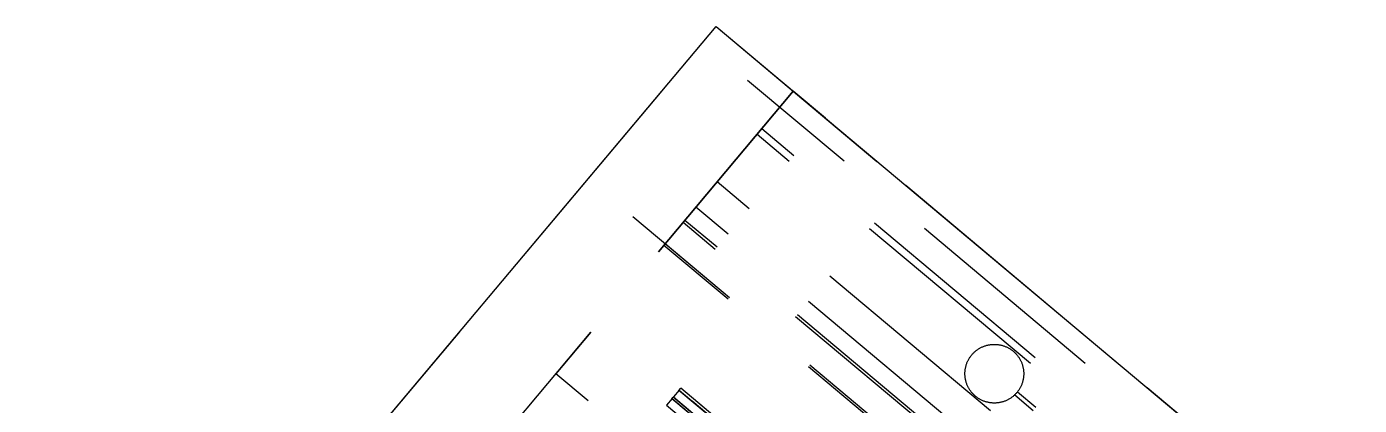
# Model space of a CAD drawing. Header units: millimetres. Extents: x 834140250 to 834644390, y 817877047 to 817987022.
# Drawn here: x 834540130 to 834541717, y 817955091 to 817955543 of the extents above; entities that cross this region are included whole.
import ezdxf

# ---------------------------------------------------------------- set-up
doc = ezdxf.new("R2010")
doc.units = ezdxf.units.MM
doc.header["$LTSCALE"] = 1000
doc.header["$MEASUREMENT"] = 0
doc.linetypes.add('3B52X-MAGP-P-L000_XB$0$HIDDEN', pattern=[0.375, 0.25, -0.125])
doc.layers.add('3B52X-MAGP-P-L000_XB$0$VPA500_Equipment', color=9, linetype='Continuous')
doc.layers.add('3B52X-MAGP-P-L000_XB$0$VPA500_Plinth', color=7, linetype='Continuous')

# ---------------------------------------------------------------- blocks, each defined once
blk = doc.blocks.new('GFA_GF')
at = {"layer": '3B52X-MAGP-P-L000_XB$0$VPA500_Equipment', "color": 253, "linetype": '3B52X-MAGP-P-L000_XB$0$HIDDEN'}
for p, q in [((-5793.5, 25829.4), (-6482.9, 26407.9)), ((-8035.5, 24479.8), (-6428.5, 26394.9)), ((-6428.5, 26394.9), (-6711.3, 26057.9)), ((-5815.7, 25880.7), (-6428.5, 26394.9)), ((-5853.2, 25836), (-6466, 26350.3)), ((-5858.9, 25829.2), (-6471.7, 26343.4)), ((-5906.4, 25772.6), (-6519.2, 26286.8)), ((-5931.6, 25742.6), (-6544.4, 26256.8)), ((-5930, 25666.6), (-6619.5, 26245.1)), ((-5946.9, 25724.3), (-6559.8, 26238.5)), ((-5944.8, 25726.8), (-6557.7, 26241)), ((-5931.7, 25664.7), (-6582.8, 26211.1)), ((-5930, 25666.6), (-6581.2, 26213)), ((-6098.5, 25543.6), (-6711.3, 26057.9)), ((-6564.5, 26038.4), (-6571.2, 26030.5)), ((-6571.2, 26030.5), (-6478.5, 25952.7)), ((-6564.7, 26038.2), (-6562.5, 26040.9)), ((-6453, 25944.5), (-6564.7, 26038.2)), ((-6564.5, 26038.4), (-6471.8, 25960.6)), ((-6450.8, 25947.1), (-6562.5, 26040.9)), ((-6164.7, 26032.9), (-6142.7, 26014.4)), ((-6161.4, 26036.6), (-6139.5, 26018.3)), ((-6572.9, 26028.5), (-6579.5, 26020.6)), ((-6579.5, 26020.6), (-6486.8, 25942.8)), ((-6573, 26028.3), (-6571.6, 26030)), ((-6461.3, 25934.6), (-6573, 26028.3)), ((-6572.9, 26028.5), (-6480.2, 25950.7)), ((-6459.9, 25936.3), (-6571.6, 26030)), ((-6400.7, 25901), (-6549, 26025.4)), ((-6466, 25959.9), (-6547.3, 26028.1))]:
    blk.add_line(p, q, dxfattribs=at)
blk.add_lwpolyline([(-8191.7, 24480.4), (-6520.4, 26472.1), (-5754.4, 25829.3), (-7425.6, 23837.6)], close=True, dxfattribs=at)
blk.add_circle((-6189.1, 26058.1), 35, dxfattribs=at)
at = {"layer": '3B52X-MAGP-P-L000_XB$0$VPA500_Plinth', "color": 253}
blk.add_lwpolyline([(-8191.7, 24480.4), (-6520.4, 26472.1), (-5754.4, 25829.3), (-7425.6, 23837.6)], close=True, dxfattribs=at)

msp = doc.modelspace()

# ---------------------------------------------------------------- block references
msp.add_blockref('GFA_GF', (834547471.4, 817929071.1))

doc.saveas('drawing.dxf')
